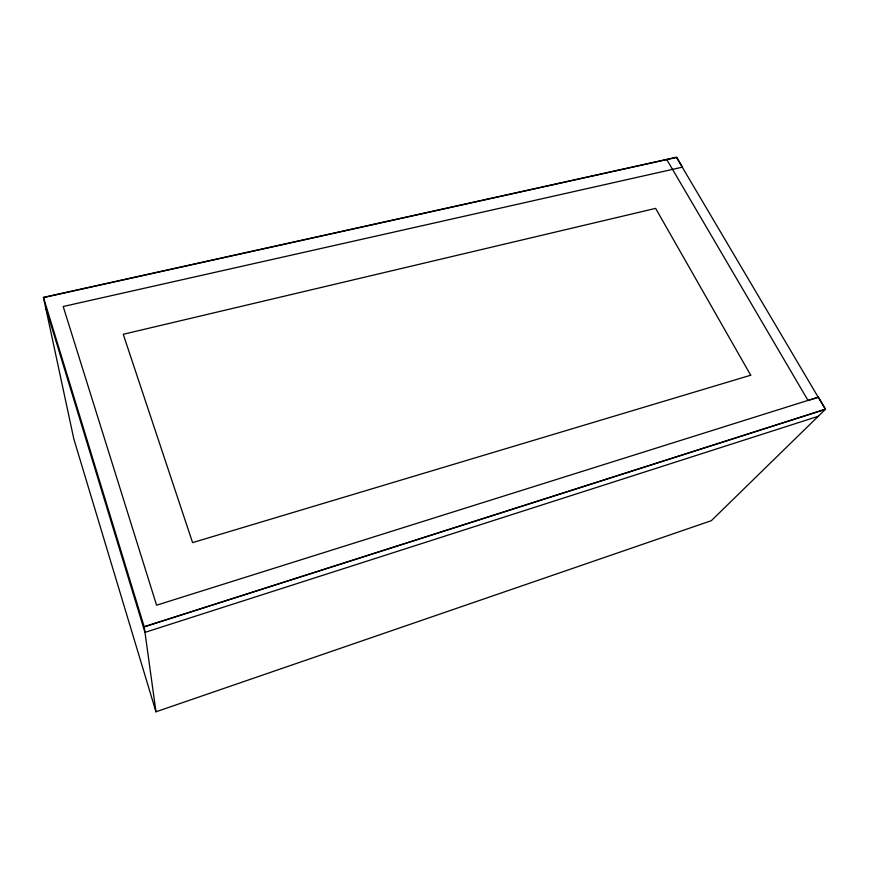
<?xml version="1.0" encoding="UTF-8"?>
<svg xmlns="http://www.w3.org/2000/svg" width="869" height="869" viewBox="0 0 869 869"><rect width="100%" height="100%" fill="white"/><g stroke="black" fill="none" stroke-linecap="round" stroke-linejoin="round"><path stroke-width="1.3" d="M825.55 409.158L711.342 520.672L155.964 711.798L73.822 438.932L43.45 297.372L676.636 157.202L682.502 167.13L63.198 306.507L156.583 605.204L818.435 397.111L825.55 409.158L144.2 626.723L155.964 711.798M818.24 416.294L144.982 632.382L45.427 306.583M818.25 397.307L808.051 400.511L666.795 159.592M43.504 297.611L676.506 157.441L825.365 409.342L144.221 626.864L43.45 297.372M750.707 375.223L192.581 542.625L123.246 334.283L655.628 208.375L750.707 375.223"/></g></svg>
